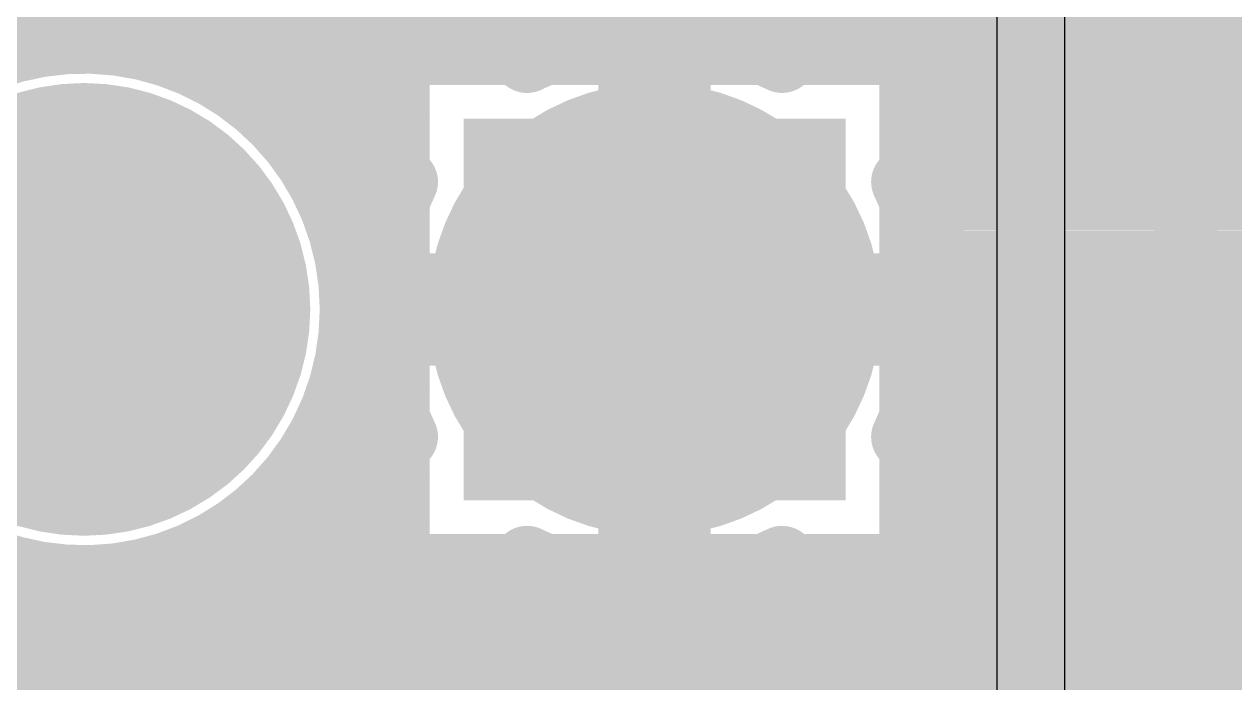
# Model space of a CAD drawing. Header units: millimetres. Extents: x 0.11 to 5.67, y 0.55 to 4.24.
# Drawn here: x 3.7596 to 3.9717, y 1.6717 to 1.7872 of the extents above; entities that cross this region are included whole.
import ezdxf

# ---------------------------------------------------------------- set-up
doc = ezdxf.new("R2010")
doc.units = ezdxf.units.MM
doc.header["$MEASUREMENT"] = 0
for name, color, linetype in [('BottomLayer', 5, 'Continuous'), ('BottomSolder', 6, 'Continuous'), ('InternalPlane1', 76, 'Continuous'), ('InternalPlane2', 16, 'Continuous'), ('MultiLayer', 9, 'Continuous'), ('PadHoleLayer', 156, 'Continuous'), ('TopLayer', 1, 'Continuous'), ('TopOverlay', 2, 'Continuous'), ('TopSolder', 216, 'Continuous')]:
    doc.layers.add(name, color=color, linetype=linetype)

# ---------------------------------------------------------------- blocks, each defined once
blk = doc.blocks.new('NANOPINEO_CORE_1')
at = {"layer": 'BottomLayer', "const_width": 0.0315}
blk.add_lwpolyline([(-0.6185, 0.60433, 1), (-0.58701, 0.60433, 1)], format="xyb", close=True, dxfattribs=at)
at = {"layer": 'BottomLayer'}
blk.add_solid([(-0.73425, 0.63583), (-0.73425, 0.57283), (-0.67126, 0.63583), (-0.67126, 0.57283)], dxfattribs=at)
at = {"layer": 'BottomSolder', "const_width": 0.03346}
blk.add_lwpolyline([(-0.61949, 0.60433, 1), (-0.58602, 0.60433, 1)], format="xyb", close=True, dxfattribs=at)
at = {"layer": 'BottomSolder'}
blk.add_solid([(-0.73622, 0.6378), (-0.73622, 0.57087), (-0.66929, 0.6378), (-0.66929, 0.57087)], dxfattribs=at)
at = {"layer": 'InternalPlane1', "const_width": 0.03968}
for points in [[(-0.7226, 0.60433, 1), (-0.68291, 0.60433, 1)], [(-0.6226, 0.60433, 1), (-0.58291, 0.60433, 1)]]:
    blk.add_lwpolyline(points, format="xyb", close=True, dxfattribs=at)
at = {"layer": 'InternalPlane2', "const_width": 0.01181}
for points in [[(-0.7251, 0.64818, -0.240079), (-0.68041, 0.64818)], [(-0.7466, 0.58199, -0.240079), (-0.7466, 0.62667)], [(-0.65891, 0.62667, -0.240079), (-0.65891, 0.58199)], [(-0.68041, 0.56048, -0.240079), (-0.7251, 0.56048)], [(-0.7251, 0.54818, -0.240079), (-0.68041, 0.54818)]]:
    blk.add_lwpolyline(points, format="xyb", dxfattribs=at)
at = {"layer": 'InternalPlane2'}
for points, const_width in [([(-0.72805, 0.64818, 1), (-0.72215, 0.64818, 1)], 0.00591), ([(-0.68337, 0.64818, 1), (-0.67746, 0.64818, 1)], 0.00591), ([(-0.6226, 0.60433, 1), (-0.58291, 0.60433, 1)], 0.03968), ([(-0.74956, 0.62667, 1), (-0.74365, 0.62667, 1)], 0.00591), ([(-0.66186, 0.62667, 1), (-0.65595, 0.62667, 1)], 0.00591), ([(-0.74956, 0.58199, 1), (-0.74365, 0.58199, 1)], 0.00591), ([(-0.66186, 0.58199, 1), (-0.65595, 0.58199, 1)], 0.00591), ([(-0.72805, 0.56048, 1), (-0.72215, 0.56048, 1)], 0.00591), ([(-0.68337, 0.56048, 1), (-0.67746, 0.56048, 1)], 0.00591)]:
    blk.add_lwpolyline(points, format="xyb", close=True, dxfattribs=dict(at, const_width=const_width))
at = {"layer": 'MultiLayer', "const_width": 0.0315}
blk.add_lwpolyline([(-0.6185, 0.60433, 1), (-0.58701, 0.60433, 1)], format="xyb", close=True, dxfattribs=at)
at = {"layer": 'MultiLayer'}
blk.add_solid([(-0.73425, 0.63583), (-0.73425, 0.57283), (-0.67126, 0.63583), (-0.67126, 0.57283)], dxfattribs=at)
at = {"layer": 'PadHoleLayer', "const_width": 0.01969}
for points in [[(-0.7126, 0.60433, 1), (-0.69291, 0.60433, 1)], [(-0.6126, 0.60433, 1), (-0.59291, 0.60433, 1)]]:
    blk.add_lwpolyline(points, format="xyb", close=True, dxfattribs=at)
at = {"layer": 'TopLayer', "const_width": 0.0315}
blk.add_lwpolyline([(-0.6185, 0.60433, 1), (-0.58701, 0.60433, 1)], format="xyb", close=True, dxfattribs=at)
at = {"layer": 'TopLayer'}
blk.add_solid([(-0.73425, 0.63583), (-0.73425, 0.57283), (-0.67126, 0.63583), (-0.67126, 0.57283)], dxfattribs=at)
at = {"layer": 'TopOverlay', "const_width": 0.00787}
for points in [[(-0.75295, 0.79134), (-0.75295, -0.68307)], [(-0.56988, 0.65453), (-0.75276, 0.65453)]]:
    blk.add_lwpolyline(points, dxfattribs=at)
at = {"layer": 'TopOverlay', "const_width": 0.00394}
blk.add_lwpolyline([(-0.75472, 0.65453, 1), (-0.75079, 0.65453, 1)], format="xyb", close=True, dxfattribs=at)
at = {"layer": 'TopSolder', "const_width": 0.03346}
blk.add_lwpolyline([(-0.61949, 0.60433, 1), (-0.58602, 0.60433, 1)], format="xyb", close=True, dxfattribs=at)
at = {"layer": 'TopSolder'}
blk.add_solid([(-0.73622, 0.6378), (-0.73622, 0.57087), (-0.66929, 0.6378), (-0.66929, 0.57087)], dxfattribs=at)

msp = doc.modelspace()

# ---------------------------------------------------------------- linework, layer by layer
at = {"layer": 'BottomLayer'}
for points, const_width in [([(3.81496, 1.74316), (3.81496, 1.83125)], 0.00787), ([(3.81496, 1.78641), (4.43997, 1.78641)], 0.00787), ([(3.87008, 1.7372), (3.87008, 1.77657)], 0.01969), ([(3.82677, 1.78051), (3.91339, 1.78051)], 0.00787), ([(3.82677, 1.69587), (3.82677, 1.78051)], 0.00787), ([(3.91339, 1.6939), (3.91339, 1.78051)], 0.00787), ([(3.81496, 1.77854), (3.82677, 1.77854)], 0.00787), ([(3.91339, 1.77854), (4.44094, 1.77854)], 0.00787), ([(3.81496, 1.77066), (3.82677, 1.77066)], 0.00787), ([(3.91339, 1.77066), (4.44094, 1.77066)], 0.00787), ([(3.81496, 1.76279), (3.82677, 1.76279)], 0.00787), ([(3.91339, 1.76279), (4.44094, 1.76279)], 0.00787), ([(3.81496, 1.75492), (3.82677, 1.75492)], 0.00787), ([(3.91339, 1.75492), (4.44094, 1.75492)], 0.00787), ([(3.81496, 1.74704), (3.82677, 1.74704)], 0.00787), ([(3.91339, 1.74704), (4.44094, 1.74704)], 0.00787), ([(3.83071, 1.7372), (3.87008, 1.7372)], 0.01969), ([(3.87008, 1.69783), (3.87008, 1.7372)], 0.01969), ([(3.87008, 1.7372), (3.90945, 1.7372)], 0.01969), ([(3.81531, 1.73917), (3.82677, 1.73917)], 0.00787), ([(3.91339, 1.73917), (4.44094, 1.73917)], 0.00787), ([(3.81496, 1.70768), (3.81496, 1.73125)], 0.00787), ([(3.81497, 1.73129), (3.82677, 1.73129)], 0.00787), ([(3.91339, 1.73129), (4.44094, 1.73129)], 0.00787), ([(3.81496, 1.72342), (3.82677, 1.72342)], 0.00787), ([(3.91339, 1.72342), (4.44094, 1.72342)], 0.00787), ([(3.81496, 1.71555), (3.82677, 1.71555)], 0.00787), ([(3.91339, 1.71555), (4.44094, 1.71555)], 0.00787), ([(3.81496, 1.70768), (3.82677, 1.69587)], 0.00787), ([(3.81497, 1.70767), (3.82677, 1.70767)], 0.00787), ([(3.91339, 1.70767), (4.44094, 1.70767)], 0.00787), ([(3.82284, 1.6998), (3.82677, 1.6998)], 0.00787), ([(3.91339, 1.6998), (4.44094, 1.6998)], 0.00787), ([(3.82874, 1.6939), (3.91339, 1.6939)], 0.00787), ([(3.82874, 1.6939), (3.87598, 1.6939)], 0.00787), ([(3.87598, 1.6939), (3.8937, 1.67618)], 0.00787), ([(3.87796, 1.69192), (4.44094, 1.69192)], 0.00787), ([(3.88583, 1.68405), (4.44094, 1.68405)], 0.00787), ([(3.8937, 1.67618), (4.44094, 1.67618)], 0.00787)]:
    msp.add_lwpolyline(points, dxfattribs=dict(at, const_width=const_width))
for points, const_width in [([(3.81299, 1.78641, 1), (3.81693, 1.78641, 1)], 0.00394), ([(3.86516, 1.77657, 1), (3.875, 1.77657, 1)], 0.00984), ([(3.8248, 1.78051, 1), (3.82874, 1.78051, 1)], 0.00394), ([(3.8248, 1.78051, 1), (3.82874, 1.78051, 1)], 0.00394), ([(3.91142, 1.78051, 1), (3.91535, 1.78051, 1)], 0.00394), ([(3.91142, 1.78051, 1), (3.91535, 1.78051, 1)], 0.00394), ([(3.81299, 1.77854, 1), (3.81693, 1.77854, 1)], 0.00394), ([(3.8248, 1.77854, 1), (3.82874, 1.77854, 1)], 0.00394), ([(3.91142, 1.77854, 1), (3.91535, 1.77854, 1)], 0.00394), ([(3.81299, 1.77066, 1), (3.81693, 1.77066, 1)], 0.00394), ([(3.8248, 1.77066, 1), (3.82874, 1.77066, 1)], 0.00394), ([(3.91142, 1.77066, 1), (3.91535, 1.77066, 1)], 0.00394), ([(3.81299, 1.76279, 1), (3.81693, 1.76279, 1)], 0.00394), ([(3.8248, 1.76279, 1), (3.82874, 1.76279, 1)], 0.00394), ([(3.91142, 1.76279, 1), (3.91535, 1.76279, 1)], 0.00394), ([(3.81299, 1.75492, 1), (3.81693, 1.75492, 1)], 0.00394), ([(3.8248, 1.75492, 1), (3.82874, 1.75492, 1)], 0.00394), ([(3.91142, 1.75492, 1), (3.91535, 1.75492, 1)], 0.00394), ([(3.81299, 1.74704, 1), (3.81693, 1.74704, 1)], 0.00394), ([(3.8248, 1.74704, 1), (3.82874, 1.74704, 1)], 0.00394), ([(3.91142, 1.74704, 1), (3.91535, 1.74704, 1)], 0.00394), ([(3.81299, 1.74316, 1), (3.81693, 1.74316, 1)], 0.00394), ([(3.81299, 1.74316, 1), (3.81693, 1.74316, 1)], 0.00394), ([(3.82579, 1.7372, 1), (3.83563, 1.7372, 1)], 0.00984), ([(3.86516, 1.7372, 1), (3.875, 1.7372, 1)], 0.00984), ([(3.86516, 1.7372, 1), (3.875, 1.7372, 1)], 0.00984), ([(3.86516, 1.7372, 1), (3.875, 1.7372, 1)], 0.00984), ([(3.86516, 1.7372, 1), (3.875, 1.7372, 1)], 0.00984), ([(3.90453, 1.7372, 1), (3.91437, 1.7372, 1)], 0.00984), ([(3.81334, 1.73917, 1), (3.81728, 1.73917, 1)], 0.00394), ([(3.8248, 1.73917, 1), (3.82874, 1.73917, 1)], 0.00394), ([(3.91142, 1.73917, 1), (3.91535, 1.73917, 1)], 0.00394), ([(3.81339, 1.7372, 1), (3.81732, 1.7372, 1)], 0.00394), ([(3.81339, 1.7372, 1), (3.81732, 1.7372, 1)], 0.00394), ([(3.81299, 1.73125, 1), (3.81693, 1.73125, 1)], 0.00394), ([(3.81299, 1.73125, 1), (3.81693, 1.73125, 1)], 0.00394), ([(3.813, 1.73129, 1), (3.81694, 1.73129, 1)], 0.00394), ([(3.8248, 1.73129, 1), (3.82874, 1.73129, 1)], 0.00394), ([(3.91142, 1.73129, 1), (3.91535, 1.73129, 1)], 0.00394), ([(3.81299, 1.72342, 1), (3.81693, 1.72342, 1)], 0.00394), ([(3.8248, 1.72342, 1), (3.82874, 1.72342, 1)], 0.00394), ([(3.91142, 1.72342, 1), (3.91535, 1.72342, 1)], 0.00394), ([(3.81299, 1.71555, 1), (3.81693, 1.71555, 1)], 0.00394), ([(3.8248, 1.71555, 1), (3.82874, 1.71555, 1)], 0.00394), ([(3.91142, 1.71555, 1), (3.91535, 1.71555, 1)], 0.00394), ([(3.81299, 1.70768, 1), (3.81693, 1.70768, 1)], 0.00394), ([(3.81299, 1.70768, 1), (3.81693, 1.70768, 1)], 0.00394), ([(3.813, 1.70767, 1), (3.81693, 1.70767, 1)], 0.00394), ([(3.8248, 1.70767, 1), (3.82874, 1.70767, 1)], 0.00394), ([(3.91142, 1.70767, 1), (3.91535, 1.70767, 1)], 0.00394), ([(3.86516, 1.69783, 1), (3.875, 1.69783, 1)], 0.00984), ([(3.82087, 1.6998, 1), (3.82481, 1.6998, 1)], 0.00394), ([(3.8248, 1.6998, 1), (3.82874, 1.6998, 1)], 0.00394), ([(3.91142, 1.6998, 1), (3.91535, 1.6998, 1)], 0.00394), ([(3.8248, 1.69587, 1), (3.82874, 1.69587, 1)], 0.00394), ([(3.8248, 1.69587, 1), (3.82874, 1.69587, 1)], 0.00394), ([(3.82677, 1.6939, 1), (3.83071, 1.6939, 1)], 0.00394), ([(3.82677, 1.6939, 1), (3.83071, 1.6939, 1)], 0.00394), ([(3.87402, 1.6939, 1), (3.87795, 1.6939, 1)], 0.00394), ([(3.87402, 1.6939, 1), (3.87795, 1.6939, 1)], 0.00394), ([(3.91142, 1.6939, 1), (3.91535, 1.6939, 1)], 0.00394), ([(3.91142, 1.6939, 1), (3.91535, 1.6939, 1)], 0.00394), ([(3.87599, 1.69192, 1), (3.87993, 1.69192, 1)], 0.00394), ([(3.88386, 1.68405, 1), (3.8878, 1.68405, 1)], 0.00394), ([(3.89173, 1.67618, 1), (3.89567, 1.67618, 1)], 0.00394), ([(3.89173, 1.67618, 1), (3.89567, 1.67618, 1)], 0.00394)]:
    msp.add_lwpolyline(points, format="xyb", close=True, dxfattribs=dict(at, const_width=const_width))
at = {"layer": 'BottomLayer', "const_width": 0.00787}
for points in [[(3.81496, 1.74316, -0.033001), (3.81535, 1.7372)], [(3.81535, 1.7372, -0.033001), (3.81496, 1.73125)]]:
    msp.add_lwpolyline(points, format="xyb", dxfattribs=at)
at = {"layer": 'InternalPlane1', "const_width": 0.02591}
msp.add_lwpolyline([(3.74492, 1.65157, 1), (3.77083, 1.65157, 1)], format="xyb", close=True, dxfattribs=at)
at = {"layer": 'InternalPlane2'}
for p, q in [((3.94198, 1.52953), (3.94198, 1.87768)), ((3.93007, 1.87495), (3.93007, 1.53199))]:
    msp.add_line(p, q, dxfattribs=at)
at = {"layer": 'InternalPlane2', "const_width": 0.01181}
msp.add_lwpolyline([(3.93602, 1.52953), (3.93602, 1.95079)], dxfattribs=at)
at = {"layer": 'InternalPlane2', "const_width": 0.02591}
msp.add_lwpolyline([(3.74492, 1.65157, 1), (3.77083, 1.65157, 1)], format="xyb", close=True, dxfattribs=at)
at = {"layer": 'TopLayer', "const_width": 0.00787}
for points in [[(3.93235, 1.78176, -0.198912), (3.92717, 1.79429)], [(3.93235, 1.78176, -0.198912), (3.92717, 1.79429)], [(3.7313, 1.76057, -0.759921), (3.81535, 1.7372)], [(3.81535, 1.7372, -0.523921), (3.75415, 1.69483)], [(3.73443, 1.66182, -0.812597), (3.78346, 1.65157)]]:
    msp.add_lwpolyline(points, format="xyb", dxfattribs=at)
at = {"layer": 'TopLayer'}
for points, const_width in [([(3.94488, 1.79429), (4.00197, 1.7372)], 0.00787), ([(3.7313, 1.78641), (3.92901, 1.78641)], 0.00787), ([(3.95276, 1.78641), (4.13189, 1.78641)], 0.00787), ([(3.8248, 1.78248), (3.91535, 1.78248)], 0.00787), ([(3.8248, 1.69193), (3.8248, 1.78248)], 0.00787), ([(3.91535, 1.69193), (3.91535, 1.78248)], 0.00787), ([(3.93235, 1.78176), (3.98944, 1.72468)], 0.00787), ([(3.78856, 1.77854), (3.8248, 1.77854)], 0.00787), ([(3.91535, 1.77854), (3.93558, 1.77854)], 0.00787), ([(3.96064, 1.77854), (4.13189, 1.77854)], 0.00787), ([(3.80058, 1.77066), (3.8248, 1.77066)], 0.00787), ([(3.91535, 1.77066), (3.94345, 1.77066)], 0.00787), ([(3.96851, 1.77066), (4.13189, 1.77066)], 0.00787), ([(3.80743, 1.76279), (3.8248, 1.76279)], 0.00787), ([(3.91535, 1.76279), (3.95133, 1.76279)], 0.00787), ([(3.81175, 1.75492), (3.8248, 1.75492)], 0.00787), ([(3.91535, 1.75492), (3.9592, 1.75492)], 0.00787), ([(3.81427, 1.74704), (3.8248, 1.74704)], 0.00787), ([(3.91535, 1.74704), (3.96708, 1.74704)], 0.00787), ([(3.70118, 1.66831), (3.77008, 1.7372)], 0.00984), ([(3.81531, 1.73917), (3.8248, 1.73917)], 0.00787), ([(3.91535, 1.73917), (3.97495, 1.73917)], 0.00787), ([(3.81497, 1.73129), (3.8248, 1.73129)], 0.00787), ([(3.91535, 1.73129), (3.98282, 1.73129)], 0.00787), ([(3.8132, 1.72342), (3.8248, 1.72342)], 0.00787), ([(3.91535, 1.72342), (3.99084, 1.72342)], 0.00787), ([(3.80984, 1.71555), (3.8248, 1.71555)], 0.00787), ([(3.91535, 1.71555), (4.3435, 1.71555)], 0.00787), ([(3.8044, 1.70767), (3.8248, 1.70767)], 0.00787), ([(3.91535, 1.70767), (4.3435, 1.70767)], 0.00787), ([(3.79559, 1.6998), (3.8248, 1.6998)], 0.00787), ([(3.91535, 1.6998), (4.34361, 1.6998)], 0.00787), ([(3.75124, 1.69192), (4.34649, 1.69192)], 0.00787), ([(3.8248, 1.69193), (3.91535, 1.69193)], 0.00787), ([(3.74337, 1.68405), (4.35389, 1.68405)], 0.00787), ([(3.76492, 1.67618), (4.36176, 1.67618)], 0.00787), ([(3.77724, 1.6683), (4.36963, 1.6683)], 0.00787)]:
    msp.add_lwpolyline(points, dxfattribs=dict(at, const_width=const_width))
for points, const_width in [([(3.92705, 1.78641, 1), (3.93098, 1.78641, 1)], 0.00394), ([(3.95079, 1.78641, 1), (3.95473, 1.78641, 1)], 0.00394), ([(3.82283, 1.78248, 1), (3.82677, 1.78248, 1)], 0.00394), ([(3.82283, 1.78248, 1), (3.82677, 1.78248, 1)], 0.00394), ([(3.91339, 1.78248, 1), (3.91732, 1.78248, 1)], 0.00394), ([(3.91339, 1.78248, 1), (3.91732, 1.78248, 1)], 0.00394), ([(3.93039, 1.78176, 1), (3.93432, 1.78176, 1)], 0.00394), ([(3.93039, 1.78176, 1), (3.93432, 1.78176, 1)], 0.00394), ([(3.93039, 1.78176, 1), (3.93432, 1.78176, 1)], 0.00394), ([(3.78659, 1.77854, 1), (3.79053, 1.77854, 1)], 0.00394), ([(3.82283, 1.77854, 1), (3.82677, 1.77854, 1)], 0.00394), ([(3.91339, 1.77854, 1), (3.91732, 1.77854, 1)], 0.00394), ([(3.93361, 1.77854, 1), (3.93755, 1.77854, 1)], 0.00394), ([(3.95867, 1.77854, 1), (3.9626, 1.77854, 1)], 0.00394), ([(3.79861, 1.77066, 1), (3.80255, 1.77066, 1)], 0.00394), ([(3.82283, 1.77066, 1), (3.82677, 1.77066, 1)], 0.00394), ([(3.91339, 1.77066, 1), (3.91732, 1.77066, 1)], 0.00394), ([(3.94149, 1.77066, 1), (3.94542, 1.77066, 1)], 0.00394), ([(3.96654, 1.77066, 1), (3.97048, 1.77066, 1)], 0.00394), ([(3.80546, 1.76279, 1), (3.8094, 1.76279, 1)], 0.00394), ([(3.82283, 1.76279, 1), (3.82677, 1.76279, 1)], 0.00394), ([(3.91339, 1.76279, 1), (3.91732, 1.76279, 1)], 0.00394), ([(3.94936, 1.76279, 1), (3.9533, 1.76279, 1)], 0.00394), ([(3.80978, 1.75492, 1), (3.81371, 1.75492, 1)], 0.00394), ([(3.82283, 1.75492, 1), (3.82677, 1.75492, 1)], 0.00394), ([(3.91339, 1.75492, 1), (3.91732, 1.75492, 1)], 0.00394), ([(3.95723, 1.75492, 1), (3.96117, 1.75492, 1)], 0.00394), ([(3.8123, 1.74704, 1), (3.81624, 1.74704, 1)], 0.00394), ([(3.82283, 1.74704, 1), (3.82677, 1.74704, 1)], 0.00394), ([(3.91339, 1.74704, 1), (3.91732, 1.74704, 1)], 0.00394), ([(3.96511, 1.74704, 1), (3.96904, 1.74704, 1)], 0.00394), ([(3.76762, 1.7372, 1), (3.77254, 1.7372, 1)], 0.00492), ([(3.81334, 1.73917, 1), (3.81728, 1.73917, 1)], 0.00394), ([(3.82283, 1.73917, 1), (3.82677, 1.73917, 1)], 0.00394), ([(3.91339, 1.73917, 1), (3.91732, 1.73917, 1)], 0.00394), ([(3.97298, 1.73917, 1), (3.97692, 1.73917, 1)], 0.00394), ([(3.81339, 1.7372, 1), (3.81732, 1.7372, 1)], 0.00394), ([(3.81339, 1.7372, 1), (3.81732, 1.7372, 1)], 0.00394), ([(3.813, 1.73129, 1), (3.81694, 1.73129, 1)], 0.00394), ([(3.82283, 1.73129, 1), (3.82677, 1.73129, 1)], 0.00394), ([(3.91339, 1.73129, 1), (3.91732, 1.73129, 1)], 0.00394), ([(3.81124, 1.72342, 1), (3.81517, 1.72342, 1)], 0.00394), ([(3.82283, 1.72342, 1), (3.82677, 1.72342, 1)], 0.00394), ([(3.91339, 1.72342, 1), (3.91732, 1.72342, 1)], 0.00394), ([(3.80787, 1.71555, 1), (3.81181, 1.71555, 1)], 0.00394), ([(3.82283, 1.71555, 1), (3.82677, 1.71555, 1)], 0.00394), ([(3.91339, 1.71555, 1), (3.91732, 1.71555, 1)], 0.00394), ([(3.80243, 1.70767, 1), (3.80636, 1.70767, 1)], 0.00394), ([(3.82283, 1.70767, 1), (3.82677, 1.70767, 1)], 0.00394), ([(3.91339, 1.70767, 1), (3.91732, 1.70767, 1)], 0.00394), ([(3.79362, 1.6998, 1), (3.79755, 1.6998, 1)], 0.00394), ([(3.82283, 1.6998, 1), (3.82677, 1.6998, 1)], 0.00394), ([(3.91339, 1.6998, 1), (3.91732, 1.6998, 1)], 0.00394), ([(3.82283, 1.69193, 1), (3.82677, 1.69193, 1)], 0.00394), ([(3.82283, 1.69193, 1), (3.82677, 1.69193, 1)], 0.00394), ([(3.91339, 1.69193, 1), (3.91732, 1.69193, 1)], 0.00394), ([(3.91339, 1.69193, 1), (3.91732, 1.69193, 1)], 0.00394), ([(3.76295, 1.67618, 1), (3.76689, 1.67618, 1)], 0.00394), ([(3.77527, 1.6683, 1), (3.77921, 1.6683, 1)], 0.00394)]:
    msp.add_lwpolyline(points, format="xyb", close=True, dxfattribs=dict(at, const_width=const_width))

# ---------------------------------------------------------------- block references
at = {"rotation": 180}
msp.add_blockref('NANOPINEO_CORE_1', (3.16732, 2.34154), dxfattribs=at)

doc.saveas('drawing.dxf')
